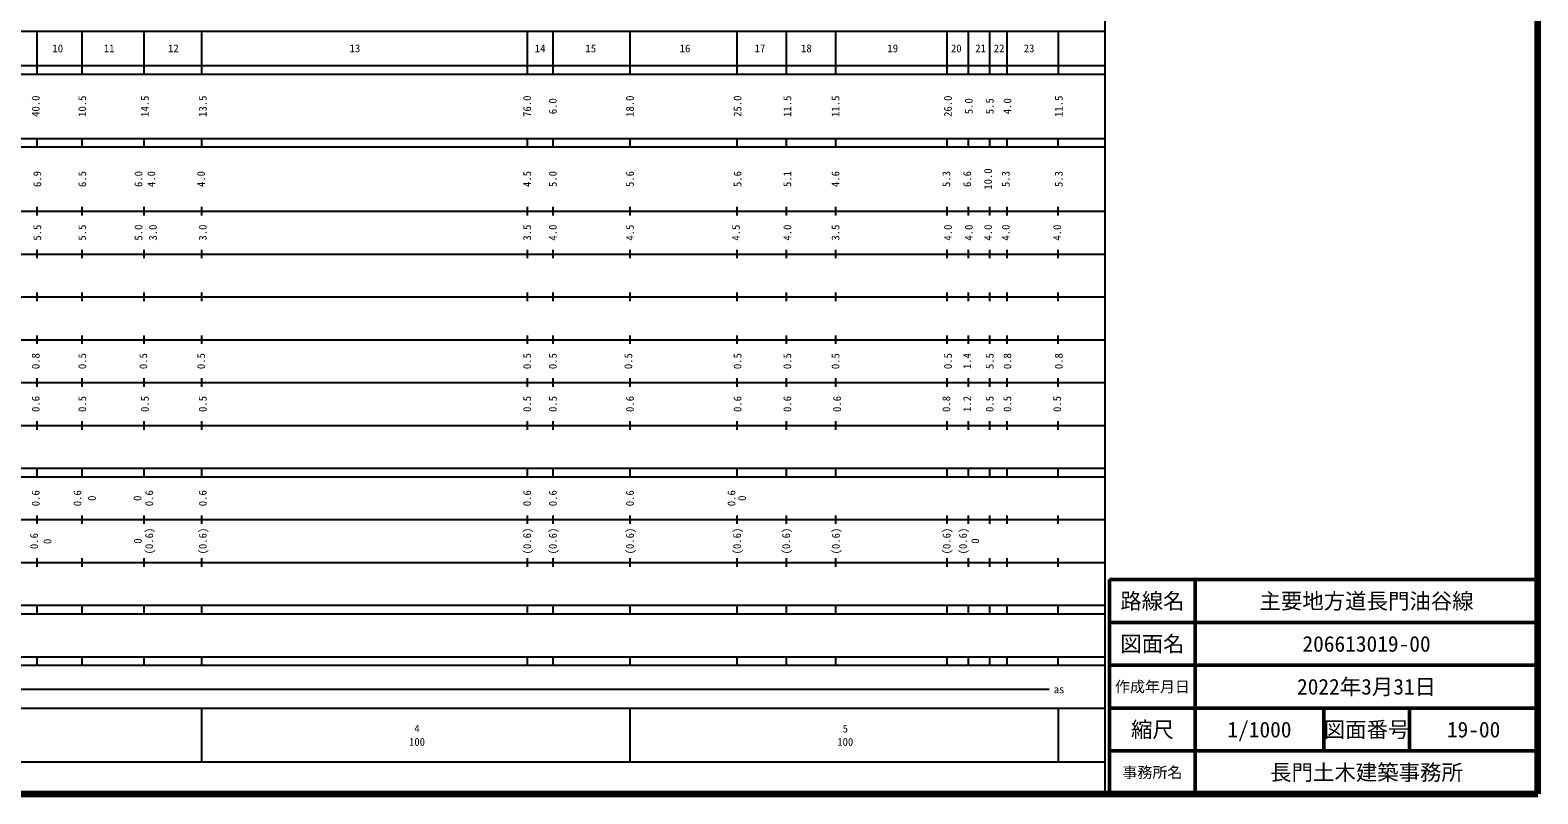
# Model space of a CAD drawing. Units: millimetres on the paper, enlarged 1000 times. Extents: x 40000 to 680000, y 20000 to 380000.
# Drawn here: x 327960 to 680000, y 20000 to 198249 of the extents above; entities that cross this region are included whole.
import ezdxf
from ezdxf.enums import TextEntityAlignment as Align

# ---------------------------------------------------------------- set-up
doc = ezdxf.new("R2010")
doc.units = ezdxf.units.MM
doc.header["$LTSCALE"] = 1000
for name, color, linetype, lineweight in [('M-TTL', 2, 'Continuous', 140), ('M-TTL-BAND', 7, 'Continuous', 25), ('M-TTL-FRAM', 2, 'Continuous', 50), ('M-TTL-LINE', 7, 'Continuous', 50), ('M-TTL-TXT', 7, 'Continuous', 13)]:
    doc.layers.add(name, color=color, linetype=linetype, lineweight=lineweight)
doc.styles.add('ＭＳ ゴシック', font='')
doc.styles.get('ＭＳ ゴシック').set_extended_font_data('MS Gothic')

msp = doc.modelspace()

# ---------------------------------------------------------------- linework, layer by layer
at = {"layer": 'M-TTL'}
for p, q in [((680000, 20000), (680000, 380000)), ((40000, 20000), (680000, 20000))]:
    msp.add_line(p, q, dxfattribs=at)
at = {"layer": 'M-TTL-BAND'}
for p, q in [((579000, 20000), (579000, 370000)), ((68000, 198000), (579000, 198000)), ((329500, 198000), (329500, 188000)), ((340000, 198000), (340000, 188000)), ((354500, 198000), (354500, 188000)), ((368000, 198000), (368000, 188000)), ((444000, 198000), (444000, 188000)), ((450000, 198000), (450000, 188000)), ((468000, 198000), (468000, 188000)), ((493000, 198000), (493000, 188000)), ((504500, 198000), (504500, 188000)), ((516000, 198000), (516000, 188000)), ((542000, 198000), (542000, 188000)), ((547000, 198000), (547000, 188000)), ((552000, 198000), (552000, 188000)), ((556000, 198000), (556000, 188000)), ((568000, 198000), (568000, 188000)), ((40000, 190000), (579000, 190000)), ((40000, 188000), (579000, 188000)), ((40000, 173000), (579000, 173000)), ((329500, 173000), (329500, 171000)), ((340000, 173000), (340000, 171000)), ((354500, 173000), (354500, 171000)), ((368000, 173000), (368000, 171000)), ((444000, 173000), (444000, 171000)), ((450000, 173000), (450000, 171000)), ((468000, 173000), (468000, 171000)), ((493000, 173000), (493000, 171000)), ((504500, 173000), (504500, 171000)), ((516000, 173000), (516000, 171000)), ((542000, 173000), (542000, 171000)), ((547000, 173000), (547000, 171000)), ((552000, 173000), (552000, 171000)), ((556000, 173000), (556000, 171000)), ((568000, 171000), (568000, 173000)), ((40000, 171000), (579000, 171000)), ((40000, 156000), (579000, 156000)), ((329500, 157000), (329500, 155000)), ((340000, 157000), (340000, 155000)), ((354500, 157000), (354500, 155000)), ((368000, 157000), (368000, 155000)), ((444000, 157000), (444000, 155000)), ((450000, 157000), (450000, 155000)), ((468000, 157000), (468000, 155000)), ((493000, 157000), (493000, 155000)), ((504500, 157000), (504500, 155000)), ((516000, 157000), (516000, 155000)), ((542000, 157000), (542000, 155000)), ((547000, 157000), (547000, 155000)), ((552000, 157000), (552000, 155000)), ((556000, 157000), (556000, 155000)), ((568000, 155000), (568000, 157000)), ((46000, 146000), (579000, 146000)), ((329500, 147000), (329500, 145000)), ((340000, 147000), (340000, 145000)), ((354500, 147000), (354500, 145000)), ((368000, 147000), (368000, 145000)), ((444000, 147000), (444000, 145000)), ((450000, 147000), (450000, 145000)), ((468000, 147000), (468000, 145000)), ((493000, 147000), (493000, 145000)), ((504500, 147000), (504500, 145000)), ((516000, 147000), (516000, 145000)), ((542000, 147000), (542000, 145000)), ((547000, 147000), (547000, 145000)), ((552000, 147000), (552000, 145000)), ((556000, 147000), (556000, 145000)), ((568000, 145000), (568000, 147000)), ((52000, 136000), (579000, 136000)), ((329500, 137000), (329500, 135000)), ((340000, 137000), (340000, 135000)), ((354500, 137000), (354500, 135000)), ((368000, 137000), (368000, 135000)), ((444000, 137000), (444000, 135000)), ((450000, 137000), (450000, 135000)), ((468000, 137000), (468000, 135000)), ((493000, 137000), (493000, 135000)), ((504500, 137000), (504500, 135000)), ((516000, 137000), (516000, 135000)), ((542000, 137000), (542000, 135000)), ((547000, 137000), (547000, 135000)), ((552000, 137000), (552000, 135000)), ((556000, 137000), (556000, 135000)), ((568000, 135000), (568000, 137000)), ((329500, 127000), (329500, 125000)), ((340000, 127000), (340000, 125000)), ((354500, 127000), (354500, 125000)), ((368000, 127000), (368000, 125000)), ((444000, 127000), (444000, 125000)), ((450000, 127000), (450000, 125000)), ((468000, 127000), (468000, 125000)), ((493000, 127000), (493000, 125000)), ((504500, 127000), (504500, 125000)), ((516000, 127000), (516000, 125000)), ((542000, 127000), (542000, 125000)), ((547000, 127000), (547000, 125000)), ((552000, 127000), (552000, 125000)), ((556000, 127000), (556000, 125000)), ((568000, 125000), (568000, 127000)), ((46000, 126000), (579000, 126000)), ((329500, 117000), (329500, 115000)), ((340000, 117000), (340000, 115000)), ((354500, 117000), (354500, 115000)), ((368000, 117000), (368000, 115000)), ((444000, 117000), (444000, 115000)), ((450000, 117000), (450000, 115000)), ((468000, 117000), (468000, 115000)), ((493000, 117000), (493000, 115000)), ((504500, 117000), (504500, 115000)), ((516000, 117000), (516000, 115000)), ((542000, 117000), (542000, 115000)), ((547000, 117000), (547000, 115000)), ((552000, 117000), (552000, 115000)), ((556000, 117000), (556000, 115000)), ((568000, 115000), (568000, 117000)), ((52000, 116000), (579000, 116000)), ((46000, 106000), (579000, 106000)), ((329500, 107000), (329500, 105000)), ((340000, 107000), (340000, 105000)), ((354500, 107000), (354500, 105000)), ((368000, 107000), (368000, 105000)), ((444000, 107000), (444000, 105000)), ((450000, 107000), (450000, 105000)), ((468000, 107000), (468000, 105000)), ((493000, 107000), (493000, 105000)), ((504500, 107000), (504500, 105000)), ((516000, 107000), (516000, 105000)), ((542000, 107000), (542000, 105000)), ((547000, 107000), (547000, 105000)), ((552000, 107000), (552000, 105000)), ((556000, 107000), (556000, 105000)), ((568000, 105000), (568000, 107000)), ((40000, 96000), (579000, 96000)), ((329500, 96000), (329500, 94000)), ((340000, 96000), (340000, 94000)), ((354500, 96000), (354500, 94000)), ((368000, 96000), (368000, 94000)), ((444000, 96000), (444000, 94000)), ((450000, 96000), (450000, 94000)), ((468000, 96000), (468000, 94000)), ((493000, 96000), (493000, 94000)), ((504500, 96000), (504500, 94000)), ((516000, 96000), (516000, 94000)), ((542000, 96000), (542000, 94000)), ((547000, 96000), (547000, 94000)), ((552000, 96000), (552000, 94000)), ((556000, 96000), (556000, 94000)), ((568000, 94000), (568000, 96000)), ((40000, 94000), (579000, 94000)), ((329500, 85000), (329500, 83000)), ((340000, 85000), (340000, 83000)), ((354500, 85000), (354500, 83000)), ((368000, 85000), (368000, 83000)), ((444000, 85000), (444000, 83000)), ((450000, 85000), (450000, 83000)), ((468000, 85000), (468000, 83000)), ((493000, 85000), (493000, 83000)), ((504500, 85000), (504500, 83000)), ((516000, 85000), (516000, 83000)), ((542000, 85000), (542000, 83000)), ((547000, 85000), (547000, 83000)), ((552000, 85000), (552000, 83000)), ((556000, 85000), (556000, 83000)), ((568000, 83000), (568000, 85000)), ((49000, 84000), (579000, 84000)), ((40000, 74000), (579000, 74000)), ((329500, 75000), (329500, 73000)), ((340000, 75000), (340000, 73000)), ((354500, 75000), (354500, 73000)), ((368000, 75000), (368000, 73000)), ((444000, 75000), (444000, 73000)), ((450000, 75000), (450000, 73000)), ((468000, 75000), (468000, 73000)), ((493000, 75000), (493000, 73000)), ((504500, 75000), (504500, 73000)), ((516000, 75000), (516000, 73000)), ((542000, 75000), (542000, 73000)), ((547000, 75000), (547000, 73000)), ((552000, 75000), (552000, 73000)), ((556000, 75000), (556000, 73000)), ((568000, 73000), (568000, 75000)), ((40000, 64000), (579000, 64000)), ((329500, 64000), (329500, 62000)), ((340000, 64000), (340000, 62000)), ((354500, 64000), (354500, 62000)), ((368000, 64000), (368000, 62000)), ((444000, 64000), (444000, 62000)), ((450000, 64000), (450000, 62000)), ((468000, 64000), (468000, 62000)), ((493000, 64000), (493000, 62000)), ((504500, 64000), (504500, 62000)), ((516000, 64000), (516000, 62000)), ((542000, 64000), (542000, 62000)), ((547000, 64000), (547000, 62000)), ((552000, 64000), (552000, 62000)), ((556000, 64000), (556000, 62000)), ((568000, 62000), (568000, 64000)), ((40000, 62000), (579000, 62000)), ((40000, 52000), (579000, 52000)), ((40000, 50000), (579000, 50000)), ((329500, 52000), (329500, 50000)), ((340000, 52000), (340000, 50000)), ((354500, 52000), (354500, 50000)), ((368000, 52000), (368000, 50000)), ((444000, 52000), (444000, 50000)), ((450000, 52000), (450000, 50000)), ((468000, 52000), (468000, 50000)), ((493000, 52000), (493000, 50000)), ((504500, 52000), (504500, 50000)), ((516000, 52000), (516000, 50000)), ((542000, 52000), (542000, 50000)), ((547000, 52000), (547000, 50000)), ((552000, 52000), (552000, 50000)), ((556000, 52000), (556000, 50000)), ((568000, 50000), (568000, 52000)), ((70805, 44406), (565903, 44406)), ((40000, 40000), (579000, 40000)), ((368000, 40000), (368000, 27500)), ((468000, 40000), (468000, 27500)), ((568000, 40000), (568000, 27500)), ((68000, 27500), (579000, 27500))]:
    msp.add_line(p, q, dxfattribs=at)
at = {"layer": 'M-TTL-FRAM'}
for p, q in [((680000, 70000), (580000, 70000)), ((580000, 70000), (580000, 20000))]:
    msp.add_line(p, q, dxfattribs=at)
at = {"layer": 'M-TTL-LINE'}
for p, q in [((600000, 70000), (600000, 20000)), ((680000, 60000), (580000, 60000)), ((680000, 50000), (580000, 50000)), ((680000, 40000), (580000, 40000)), ((630000, 40000), (630000, 30000)), ((650000, 40000), (650000, 30000)), ((680000, 30000), (580000, 30000))]:
    msp.add_line(p, q, dxfattribs=at)

# ---------------------------------------------------------------- texts
at = {"layer": 'M-TTL-BAND', "style": 'ＭＳ ゴシック'}
for s, p in [('10', (334406, 194000)), ('11', (346407, 194000)), ('12', (361407, 194000)), ('13', (403784, 194000)), ('14', (447035, 194000)), ('15', (458869, 194000)), ('16', (480870, 194000)), ('17', (498371, 194000)), ('18', (509204, 194000)), ('19', (529372, 194000)), ('20', (544206, 194000)), ('21', (549872, 194000)), ('22', (554206, 194000)), ('23', (561206, 194000)), ('as', (568201, 44406)), ('4', (418288, 35238)), ('5', (518288, 35238)), ('100', (418288, 32131)), ('100', (518288, 32131))]:
    msp.add_text(s, height=1833, dxfattribs=at).set_placement(p, align=Align.MIDDLE_CENTER)
for s, p in [('40.0', (329244, 180500)), ('10.5', (340119, 180500)), ('14.5', (354745, 180500)), ('13.5', (368245, 180500)), ('76.0', (443998, 180500)), ('6.0', (449998, 180500)), ('18.0', (467999, 180500)), ('25.0', (493125, 180500)), ('11.5', (504750, 180500)), ('11.5', (516000, 180500)), ('26.0', (542251, 180500)), ('5.0', (547127, 180500)), ('5.5', (552002, 180500)), ('4.0', (556127, 180500)), ('11.5', (568127, 180500)), ('10.0', (551627, 163500)), ('6.9', (329619, 163500)), ('6.5', (340119, 163500)), ('6.0', (353245, 163500)), ('4.0', (356245, 163500)), ('4.0', (367870, 163500)), ('4.5', (443998, 163500)), ('5.0', (449998, 163500)), ('5.6', (467999, 163500)), ('5.6', (493125, 163500)), ('5.1', (504750, 163500)), ('4.6', (516000, 163500)), ('5.3', (541876, 163500)), ('6.6', (546752, 163500)), ('5.3', (555752, 163500)), ('5.3', (568127, 163500)), ('5.5', (329619, 151000)), ('5.5', (340119, 151000)), ('5.0', (353245, 151000)), ('3.0', (356620, 151000)), ('3.0', (368245, 151000)), ('3.5', (443998, 151000)), ('4.0', (449998, 151000)), ('4.5', (467999, 151000)), ('4.5', (492750, 151000)), ('4.0', (504750, 151000)), ('3.5', (516000, 151000)), ('4.0', (542251, 151000)), ('4.0', (547127, 151000)), ('4.0', (551627, 151000)), ('4.0', (555752, 151000)), ('4.0', (567752, 151000)), ('0.8', (329244, 121000)), ('0.5', (340119, 121000)), ('0.5', (354370, 121000)), ('0.5', (367870, 121000)), ('0.5', (443998, 121000)), ('0.5', (449998, 121000)), ('0.5', (467624, 121000)), ('0.5', (493125, 121000)), ('0.5', (504750, 121000)), ('0.5', (516000, 121000)), ('0.5', (542251, 121000)), ('1.4', (546752, 121000)), ('5.5', (552002, 121000)), ('0.8', (556127, 121000)), ('0.8', (568127, 121000)), ('0.6', (329244, 111000)), ('0.5', (340119, 111000)), ('0.5', (354745, 111000)), ('0.5', (368245, 111000)), ('0.5', (443998, 111000)), ('0.5', (449998, 111000)), ('0.6', (467999, 111000)), ('0.6', (493125, 111000)), ('0.6', (504750, 111000)), ('0.6', (516375, 111000)), ('0.8', (541876, 111000)), ('1.2', (546752, 111000)), ('0.5', (552002, 111000)), ('0.5', (556127, 111000)), ('0.5', (567752, 111000)), ('0.6', (329244, 89000)), ('0.6', (338994, 89000)), ('0', (342369, 89000)), ('0', (353021, 89000)), ('0.6', (355750, 89000)), ('0.6', (368245, 89000)), ('0.6', (443998, 89000)), ('0.6', (449998, 89000)), ('0.6', (467999, 89000)), ('0.6', (491711, 89000)), ('0', (494171, 89000)), ('(0.6)', (355750, 79000)), ('(0.6)', (368245, 79000)), ('(0.6)', (443998, 79000)), ('(0.6)', (449998, 79000)), ('(0.6)', (467999, 79000)), ('(0.6)', (493003, 79000)), ('(0.6)', (504475, 79000)), ('(0.6)', (516076, 79000)), ('(0.6)', (541950, 79000)), ('(0.6)', (545762, 79000)), ('0.6', (328869, 79000)), ('0', (331992, 78922)), ('0', (353109, 79000)), ('0', (548627, 79000))]:
    msp.add_text(s, height=1833, rotation=90, dxfattribs=at).set_placement(p, align=Align.MIDDLE_CENTER)
at = {"layer": 'M-TTL-TXT', "style": 'ＭＳ ゴシック'}
for s, height, p in [('路線名', 3666, (590000, 65000)), ('主要地方道長門油谷線', 3666, (640000, 65000)), ('図面名', 3666, (590000, 55000)), ('206613019-00', 3666, (640000, 55000)), ('作成年月日', 2566, (590000, 45000)), ('2022年3月31日', 3666, (640000, 45000)), ('縮尺', 3666, (590000, 35000)), ('1/1000', 3666, (615000, 35000)), ('図面番号', 3666, (640000, 35000)), ('19-00', 3666, (665000, 35000)), ('事務所名', 2566, (590000, 25000)), ('長門土木建築事務所', 3666, (640000, 25000))]:
    msp.add_text(s, height=height, dxfattribs=at).set_placement(p, align=Align.MIDDLE_CENTER)

doc.saveas('drawing.dxf')
